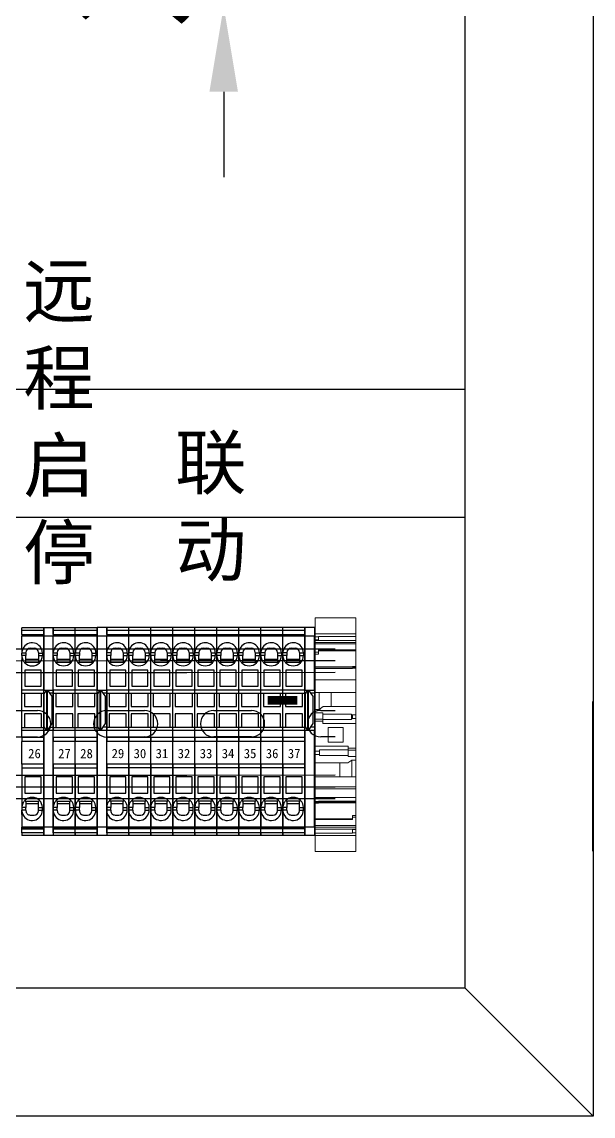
# Model space of a CAD drawing. Header units: millimetres. Extents: x -3630 to 1270, y -52213 to -49192.
# Drawn here: x -1377.3 to -1243.7, y -52045 to -51789.1 of the extents above; entities that cross this region are included whole.
import ezdxf

# ---------------------------------------------------------------- set-up
doc = ezdxf.new("R2010")
doc.units = ezdxf.units.MM
doc.layers.add('03-电路图形与符号及连接细实线', color=7, linetype='Continuous', lineweight=9)
doc.styles.add('HZ', font='')
doc.styles.get("Standard").update_dxf_attribs({"font": 'arial.ttf'})
doc.styles.get('HZ').set_extended_font_data('SimSun')
doc.dimstyles.new('30', dxfattribs={"dimtxt": 30, "dimasz": 20, "dimexe": 6, "dimexo": 0, "dimgap": 6, "dimtad": 1, "dimtoh": 1, "dimdec": 1, "dimzin": 9, "dimdsep": 46, "dimtxsty": 'HZ', "dimcen": 0, "dimclrd": 1, "dimclre": 1, "dimclrt": 1, "dimadec": 0, "dimazin": 0, "dimtfac": 1, "dimtdec": 1, "dimtmove": 0, "dimatfit": 3, "dimfxl": 1, "dimlwd": -1, "dimlwe": -1, "dimarcsym": 0})

# ---------------------------------------------------------------- blocks, each defined once
blk = doc.blocks.new('*D87')
at = {"color": 1, "transparency": 16777216}
for p, q in [((-1330.11, -51735.46), (-1330.11, -51715.46)), ((-1273.75, -51755.46), (-1336.11, -51755.46)), ((-1330.11, -51755.46), (-1330.11, -51785.46)), ((-1273.75, -51785.46), (-1336.11, -51785.46)), ((-1330.11, -51805.46), (-1330.11, -51825.46))]:
    blk.add_line(p, q, dxfattribs=at)
for points in [[(-1333.44, -51735.46), (-1326.77, -51735.46), (-1330.11, -51755.46)], [(-1333.44, -51805.46), (-1326.77, -51805.46), (-1330.11, -51785.46)]]:
    blk.add_solid(points, dxfattribs=at)
at = {"layer": 'Defpoints', "color": 0, "transparency": 16777216}
for p in [(-1273.75, -51755.46), (-1330.11, -51785.46), (-1273.75, -51785.46)]:
    blk.add_point(p, dxfattribs=at)
at = {"color": 1, "transparency": 16777216, "insert": (-1351.11, -51770.46), "char_height": 30, "attachment_point": 5, "rotation": 90, "style": 'HZ'}
blk.add_mtext('30', dxfattribs=at)
blk = doc.blocks.new('35mm导轨')
at = {"color": 7, "linetype": 'Continuous'}
for p, q in [((0, 0), (0, -34.03)), ((5.5, 0), (5.5, -34.28)), ((14.4, -5.4), (14.4, 0)), ((20.6, 0), (20.6, -5.4)), ((29.5, 0), (29.5, -34.28)), ((35, 0), (35, -34.53)), ((14.4, -30.4), (14.4, -21.6)), ((20.6, -21.6), (20.6, -30.4)), ((0, -40.03), (0, -75)), ((5.5, -40.28), (5.5, -75)), ((29.5, -40.28), (29.5, -75)), ((35, -40.53), (35, -75)), ((14.4, -55.4), (14.4, -46.6)), ((20.6, -46.6), (20.6, -55.4)), ((14.4, -75), (14.4, -71.6)), ((20.6, -71.6), (20.6, -75))]:
    blk.add_line(p, q, dxfattribs=at)
at = {"color": 2, "linetype": 'Continuous'}
for p, q in [((2.75, 0), (2.75, -34.4)), ((32.25, 0), (32.25, -34.15)), ((2.75, -40.4), (2.75, -75)), ((32.25, -40.15), (32.25, -75))]:
    blk.add_line(p, q, dxfattribs=at)
for p, q in [((0, -34.03), (0, -40.03)), ((5.5, -34.28), (5.5, -40.28)), ((29.5, -34.28), (29.5, -40.28)), ((35, -34.53), (35, -40.53))]:
    blk.add_line(p, q)
at = {"color": 2}
for p, q in [((2.75, -34.4), (2.75, -40.4)), ((32.25, -34.15), (32.25, -40.15))]:
    blk.add_line(p, q, dxfattribs=at)
at = {"color": 7, "linetype": 'Continuous'}
for centre, start, end in [((17.5, -5.4), 180, 0), ((17.5, -21.6), 0, 180), ((17.5, -30.4), 180, 0), ((17.5, -46.6), 0, 180), ((17.5, -55.4), 180, 0), ((17.5, -71.6), 0, 180)]:
    blk.add_arc(centre, 3.1, start, end, dxfattribs=at)
blk = doc.blocks.new('CLIPFIX_35-select__2', base_point=(-143.27, 65.5))
at = {"color": 7, "linetype": 'Continuous'}
for p, q in [((-143.27, 75), (-143.27, 65.5)), ((-139.54, 75), (-143.27, 75)), ((-138.98, 75), (-139.54, 75)), ((-139.54, 65.5), (-139.54, 75)), ((-138.98, 75), (-138.98, 66.3)), ((-138.98, 75), (-138.05, 75)), ((-138.05, 75), (-137.54, 75)), ((-138.05, 75), (-138.05, 65.5)), ((-137.54, 65.5), (-137.54, 75)), ((-137.54, 75), (-137.22, 75)), ((-137.22, 65.5), (-137.22, 75)), ((-137.22, 75), (-135.81, 75)), ((-135.81, 75), (-135.81, 66.3)), ((-135.6, 75), (-135.81, 75)), ((-135.6, 75), (-131.93, 75)), ((-135.6, 66.3), (-135.6, 75)), ((-131.74, 75), (-131.93, 75)), ((-131.93, 74.2), (-131.93, 75)), ((-131.88, 74.2), (-131.93, 74.2)), ((-131.88, 74.2), (-131.88, 65.5)), ((-131.74, 75), (-131.74, 65.5)), ((-131.74, 75), (-131.55, 75)), ((-131.55, 74.2), (-131.55, 75)), ((-131.55, 75), (-130.61, 75)), ((-131.47, 74.2), (-131.55, 74.2)), ((-131.47, 74.2), (-131.47, 65.5)), ((-128.59, 75), (-130.61, 75)), ((-128.59, 75), (-128.15, 75)), ((-128.15, 65.5), (-128.15, 75)), ((-125.82, 75), (-128.15, 75)), ((-125.82, 75), (-125.82, 65.5)), ((-125.82, 75), (-122.57, 75)), ((-122.57, 75), (-122.57, 67.36)), ((-122.57, 75), (-120.62, 75)), ((-120.62, 74), (-120.62, 75)), ((-120.62, 75), (-119.81, 75)), ((-119.81, 74), (-119.81, 75)), ((-119.81, 75), (-118.61, 75)), ((-118.61, 67.3), (-118.61, 75)), ((-112.82, 75), (-118.61, 75)), ((-112.82, 75), (-112.82, 73.2)), ((-112.82, 75), (-112.35, 75)), ((-112.35, 75), (-112.35, 73.2)), ((-110.87, 75), (-112.35, 75)), ((-110.87, 75), (-110.87, 73.2)), ((-110.87, 75), (-110.07, 75)), ((-110.07, 74.09), (-110.07, 75)), ((-106.12, 75), (-110.07, 75)), ((-106.12, 65.5), (-106.12, 75)), ((-103.12, 75), (-106.12, 75)), ((-103.12, 65.5), (-103.12, 75)), ((-103.12, 75), (-100.47, 75)), ((-100.47, 66.3), (-100.47, 75)), ((-100.2, 75), (-100.47, 75)), ((-100.07, 75), (-100.2, 75)), ((-100.2, 75), (-100.2, 65.5)), ((-100.07, 66.3), (-100.07, 75)), ((-97.11, 75), (-100.07, 75)), ((-96.69, 75), (-97.11, 75)), ((-97.11, 75), (-97.11, 74.2)), ((-96.69, 74.2), (-97.11, 74.2)), ((-96.69, 74.2), (-96.69, 75)), ((-94.73, 75), (-96.69, 75)), ((-96.34, 74.2), (-96.69, 74.2)), ((-96.34, 74.2), (-96.34, 65.5)), ((-96.14, 74.2), (-96.34, 74.2)), ((-96.14, 65.5), (-96.14, 74.2)), ((-94.73, 65.5), (-94.73, 75)), ((-94.4, 75), (-94.73, 75)), ((-94.4, 65.5), (-94.4, 75)), ((-93.9, 75), (-94.4, 75)), ((-93.9, 65.5), (-93.9, 75)), ((-93.81, 75), (-93.9, 75)), ((-93.81, 74.2), (-93.81, 75)), ((-93.04, 75), (-93.81, 75)), ((-93.04, 74.2), (-93.81, 74.2)), ((-93.04, 75), (-93.04, 74.2)), ((-93.04, 75), (-92.4, 75)), ((-93.04, 74.2), (-92.97, 74.2)), ((-92.97, 65.5), (-92.97, 74.2)), ((-92.4, 75), (-92.4, 65.5)), ((-88.67, 75), (-92.4, 75)), ((-88.67, 75), (-88.67, 65.5)), ((-120.62, 74), (-120.81, 74)), ((-120.81, 67.3), (-120.81, 74)), ((-120.62, 74), (-119.81, 74)), ((-119.51, 74), (-119.81, 74)), ((-119.51, 67.3), (-119.51, 74)), ((-114.25, 72), (-117.7, 72)), ((-117.7, 72), (-117.7, 68.5)), ((-114.25, 68.5), (-114.25, 72)), ((-113.33, 73.2), (-113.33, 65.5)), ((-113.33, 73.2), (-112.82, 73.2)), ((-112.82, 73.2), (-112.43, 73.2)), ((-112.43, 66.5), (-112.43, 73.2)), ((-112.35, 73.2), (-112.43, 73.2)), ((-111.14, 73.2), (-112.35, 73.2)), ((-111.14, 73.2), (-111.14, 66.5)), ((-111.14, 73.2), (-110.87, 73.2)), ((-106.12, 74.09), (-110.07, 74.09)), ((-110.07, 74.09), (-109.37, 73.14)), ((-109.37, 65.5), (-109.37, 73.14)), ((-122.57, 69.22), (-125.82, 69.22)), ((-109.37, 71.28), (-106.12, 71.28)), ((-121.88, 66.41), (-122.57, 67.36)), ((-120.81, 67.3), (-121.07, 67.3)), ((-121.07, 65.5), (-121.07, 67.3)), ((-120.81, 67.3), (-119.6, 67.3)), ((-119.6, 65.5), (-119.6, 67.3)), ((-119.6, 67.3), (-119.51, 67.3)), ((-119.12, 67.3), (-119.51, 67.3)), ((-119.12, 67.3), (-119.12, 65.5)), ((-118.61, 67.3), (-119.12, 67.3)), ((-117.7, 68.5), (-114.25, 68.5)), ((-139.54, 65.5), (-143.27, 65.5)), ((-138.9, 65.5), (-139.54, 65.5)), ((-138.9, 66.3), (-138.98, 66.3)), ((-138.9, 66.3), (-138.14, 66.3)), ((-138.9, 65.5), (-138.9, 66.3)), ((-138.9, 65.5), (-138.14, 65.5)), ((-138.14, 66.3), (-138.14, 65.5)), ((-138.14, 65.5), (-138.05, 65.5)), ((-138.05, 65.5), (-137.54, 65.5)), ((-137.22, 65.5), (-137.54, 65.5)), ((-135.26, 65.5), (-137.22, 65.5)), ((-135.81, 66.3), (-135.6, 66.3)), ((-135.6, 66.3), (-135.26, 66.3)), ((-135.26, 66.3), (-134.84, 66.3)), ((-135.26, 66.3), (-135.26, 65.5)), ((-135.26, 65.5), (-134.84, 65.5)), ((-134.84, 65.5), (-134.84, 66.3)), ((-134.84, 65.5), (-131.88, 65.5)), ((-131.88, 65.5), (-131.74, 65.5)), ((-131.74, 65.5), (-131.47, 65.5)), ((-130.61, 65.5), (-131.47, 65.5)), ((-130.61, 65.5), (-128.59, 65.5)), ((-128.59, 65.5), (-128.15, 65.5)), ((-128.15, 65.5), (-125.82, 65.5)), ((-121.88, 66.41), (-125.82, 66.41)), ((-121.88, 65.5), (-125.82, 65.5)), ((-121.88, 65.5), (-121.88, 66.41)), ((-121.07, 65.5), (-121.88, 65.5)), ((-121.07, 65.5), (-119.6, 65.5)), ((-119.12, 65.5), (-119.6, 65.5)), ((-119.12, 65.5), (-113.33, 65.5)), ((-113.33, 65.5), (-112.14, 65.5)), ((-112.43, 66.5), (-112.31, 66.5)), ((-112.14, 66.27), (-112.31, 66.5)), ((-112.31, 66.5), (-111.22, 66.5)), ((-112.14, 65.5), (-112.14, 66.27)), ((-112.14, 66.27), (-111.33, 66.27)), ((-112.14, 65.5), (-111.33, 65.5)), ((-111.22, 66.5), (-111.33, 66.27)), ((-111.33, 66.27), (-111.33, 65.5)), ((-111.33, 65.5), (-109.37, 65.5)), ((-111.22, 66.5), (-111.14, 66.5)), ((-109.37, 65.5), (-106.12, 65.5)), ((-103.12, 65.5), (-106.12, 65.5)), ((-103.12, 65.5), (-100.4, 65.5)), ((-100.47, 66.3), (-100.4, 66.3)), ((-100.4, 66.3), (-100.4, 65.5)), ((-100.4, 65.5), (-100.2, 65.5)), ((-100.2, 65.5), (-100.02, 65.5)), ((-100.07, 66.3), (-100.02, 66.3)), ((-100.02, 66.3), (-100.02, 65.5)), ((-100.02, 65.5), (-96.34, 65.5)), ((-96.34, 65.5), (-96.14, 65.5)), ((-96.14, 65.5), (-94.73, 65.5)), ((-94.73, 65.5), (-94.4, 65.5)), ((-94.4, 65.5), (-93.9, 65.5)), ((-93.9, 65.5), (-92.97, 65.5)), ((-92.97, 65.5), (-92.4, 65.5)), ((-92.4, 65.5), (-88.67, 65.5))]:
    blk.add_line(p, q, dxfattribs=at)
at = {"color": 2, "linetype": 'Continuous'}
for p, q in [((-130.61, 75), (-130.61, 65.5)), ((-128.59, 75), (-128.59, 65.5))]:
    blk.add_line(p, q, dxfattribs=at)
blk = doc.blocks.new('ST_2_5-select__2', base_point=(-161.48, 74.58))
at = {"color": 7, "linetype": 'Continuous'}
for p, q in [((-161.48, 79.73), (-161.48, 74.58)), ((-160.84, 79.73), (-161.48, 79.73)), ((-160.84, 79.73), (-160.84, 74.58)), ((-159.88, 79.73), (-160.84, 79.73)), ((-159.88, 74.58), (-159.88, 79.73)), ((-159.78, 79.73), (-159.88, 79.73)), ((-159.78, 79.73), (-159.78, 74.58)), ((-159.52, 79.73), (-159.78, 79.73)), ((-159.52, 79.73), (-159.52, 74.58)), ((-146.9, 79.73), (-159.52, 79.73)), ((-155.56, 79.38), (-154.96, 79.38)), ((-146.9, 79.73), (-146.9, 74.58)), ((-146.18, 79.73), (-146.9, 79.73)), ((-138.18, 79.73), (-146.18, 79.73)), ((-146.18, 79.16), (-146.18, 79.73)), ((-137.47, 79.73), (-138.18, 79.73)), ((-138.18, 79.16), (-138.18, 79.73)), ((-137.47, 79.73), (-137.47, 74.58)), ((-135.79, 79.73), (-137.47, 79.73)), ((-135.79, 79.73), (-135.79, 74.58)), ((-134.87, 79.73), (-135.79, 79.73)), ((-134.87, 79.73), (-134.87, 74.58)), ((-129.6, 79.73), (-134.87, 79.73)), ((-129.6, 79.73), (-129.6, 74.58)), ((-128.67, 79.73), (-129.6, 79.73)), ((-128.67, 79.73), (-128.67, 74.58)), ((-114.84, 79.73), (-128.67, 79.73)), ((-118.81, 79.38), (-119.41, 79.38)), ((-114.84, 79.73), (-114.84, 74.58)), ((-114.59, 79.73), (-114.84, 79.73)), ((-114.59, 79.73), (-114.59, 74.58)), ((-114.49, 79.73), (-114.59, 79.73)), ((-114.49, 74.58), (-114.49, 79.73)), ((-113.52, 79.73), (-114.49, 79.73)), ((-113.52, 79.73), (-113.52, 74.58)), ((-112.88, 79.73), (-113.52, 79.73)), ((-112.88, 79.73), (-112.88, 74.58)), ((-156.68, 76.53), (-156.68, 77.43)), ((-155.68, 78.43), (-155.56, 78.43)), ((-155.56, 78.43), (-154.96, 78.43)), ((-154.96, 78.43), (-154.03, 78.43)), ((-154.03, 78.43), (-154.03, 75.53)), ((-154.03, 78.43), (-153.41, 78.43)), ((-153.41, 78.43), (-153.41, 78.58)), ((-153.41, 75.53), (-153.41, 78.43)), ((-151.58, 79.08), (-151.58, 75.28)), ((-147.78, 79.08), (-151.58, 79.08)), ((-147.78, 75.28), (-147.78, 79.08)), ((-146.18, 75.16), (-146.18, 79.16)), ((-143.03, 79.16), (-146.18, 79.16)), ((-143.03, 75.16), (-143.03, 79.16)), ((-141.33, 79.16), (-141.33, 75.16)), ((-138.18, 79.16), (-141.33, 79.16)), ((-138.18, 75.16), (-138.18, 79.16)), ((-122.78, 79.08), (-126.58, 79.08)), ((-126.58, 79.08), (-126.58, 75.28)), ((-122.78, 75.28), (-122.78, 79.08)), ((-120.96, 78.43), (-120.96, 78.58)), ((-120.96, 75.53), (-120.96, 78.43)), ((-120.33, 78.43), (-120.96, 78.43)), ((-120.33, 78.43), (-120.33, 75.53)), ((-119.41, 78.43), (-120.33, 78.43)), ((-118.81, 78.43), (-119.41, 78.43)), ((-118.68, 78.43), (-118.81, 78.43)), ((-117.68, 76.53), (-117.68, 77.43)), ((-160.84, 74.58), (-161.48, 74.58)), ((-159.88, 74.58), (-160.84, 74.58)), ((-159.88, 74.58), (-159.78, 74.58)), ((-159.78, 74.58), (-159.52, 74.58)), ((-156.56, 74.58), (-159.52, 74.58)), ((-156.56, 74.58), (-156.56, 74.8)), ((-156.56, 74.58), (-155.56, 74.58)), ((-155.56, 75.53), (-155.68, 75.53)), ((-155.56, 75.53), (-154.96, 75.53)), ((-154.96, 74.58), (-155.56, 74.58)), ((-154.03, 75.53), (-154.96, 75.53)), ((-154.96, 74.58), (-153.96, 74.58)), ((-153.41, 75.53), (-154.03, 75.53)), ((-153.96, 74.58), (-153.96, 74.8)), ((-146.9, 74.58), (-153.96, 74.58)), ((-153.41, 75.38), (-153.41, 75.53)), ((-151.58, 75.28), (-147.78, 75.28)), ((-146.18, 74.58), (-146.9, 74.58)), ((-146.18, 74.58), (-146.18, 75.16)), ((-146.18, 75.16), (-143.03, 75.16)), ((-138.18, 74.58), (-146.18, 74.58)), ((-141.33, 75.16), (-138.18, 75.16)), ((-138.18, 74.58), (-138.18, 75.16)), ((-137.47, 74.58), (-138.18, 74.58)), ((-135.79, 74.58), (-137.47, 74.58)), ((-135.79, 74.58), (-134.87, 74.58)), ((-129.6, 74.58), (-134.87, 74.58)), ((-129.6, 74.58), (-128.67, 74.58)), ((-128.67, 74.58), (-120.41, 74.58)), ((-126.58, 75.28), (-122.78, 75.28)), ((-120.96, 75.38), (-120.96, 75.53)), ((-120.96, 75.53), (-120.33, 75.53)), ((-120.41, 74.58), (-120.41, 74.8)), ((-120.41, 74.58), (-119.41, 74.58)), ((-120.33, 75.53), (-119.41, 75.53)), ((-118.81, 75.53), (-119.41, 75.53)), ((-119.41, 74.58), (-118.81, 74.58)), ((-118.81, 75.53), (-118.68, 75.53)), ((-117.81, 74.58), (-118.81, 74.58)), ((-117.81, 74.58), (-117.81, 74.8)), ((-117.81, 74.58), (-114.84, 74.58)), ((-114.59, 74.58), (-114.84, 74.58)), ((-114.49, 74.58), (-114.59, 74.58)), ((-113.52, 74.58), (-114.49, 74.58)), ((-113.52, 74.58), (-112.88, 74.58))]:
    blk.add_line(p, q, dxfattribs=at)
at = {"color": 2, "linetype": 'Continuous'}
for p, q in [((-155.56, 78.43), (-155.56, 79.38)), ((-154.96, 78.43), (-154.96, 79.38)), ((-119.41, 78.43), (-119.41, 79.38)), ((-118.81, 78.43), (-118.81, 79.38)), ((-155.56, 75.53), (-155.56, 74.58)), ((-154.96, 75.53), (-154.96, 74.58)), ((-119.41, 75.53), (-119.41, 74.58)), ((-118.81, 75.53), (-118.81, 74.58))]:
    blk.add_line(p, q, dxfattribs=at)
at = {"color": 7, "linetype": 'Continuous'}
for centre, radius, start, end in [((-155.56, 76.98), 2.4, 90, 245.3757), ((-154.96, 76.98), 2.4, 45.3088, 90), ((-119.41, 76.98), 2.4, 90, 134.6912), ((-118.81, 76.98), 2.4, 294.6243, 90), ((-155.68, 77.43), 1, 90, 180), ((-154.96, 76.98), 2.4, 314.6912, 45.3088), ((-119.41, 76.98), 2.4, 134.6912, 225.3088), ((-118.68, 77.43), 1, 360, 90), ((-155.68, 76.53), 1, 180, 270), ((-155.56, 76.98), 2.4, 245.3757, 270), ((-154.96, 76.98), 2.4, 270, 294.6243), ((-154.96, 76.98), 2.4, 294.6243, 314.6912), ((-119.41, 76.98), 2.4, 225.3088, 245.3757), ((-119.41, 76.98), 2.4, 245.3757, 270), ((-118.81, 76.98), 2.4, 270, 294.6243), ((-118.68, 76.53), 1, 270, 360)]:
    blk.add_arc(centre, radius, start, end, dxfattribs=at)
for points in [[(-153.27, 78.69), (-153.31, 78.66), (-153.34, 78.63), (-153.37, 78.61), (-153.41, 78.58)], [(-121.1, 78.69), (-121.06, 78.66), (-121.03, 78.63), (-120.99, 78.61), (-120.96, 78.58)], [(-153.27, 75.27), (-153.31, 75.3), (-153.34, 75.33), (-153.37, 75.35), (-153.41, 75.38)], [(-121.1, 75.27), (-121.06, 75.3), (-121.03, 75.33), (-120.99, 75.35), (-120.96, 75.38)]]:
    blk.add_spline(points, degree=3, dxfattribs=at)
blk = doc.blocks.new('D-ST_2_5-Body__1_6c4d490ab84484bc33904e54066180d1')
at = {"color": 7, "linetype": 'Continuous', "lineweight": 25}
for p, q in [((-123.7, 81.48), (-121.74, 81.48)), ((-123.7, 81.48), (-123.7, 79.28)), ((-121.74, 81.48), (-121.74, 79.28)), ((-109.12, 81.48), (-121.74, 81.48)), ((-109.12, 81.48), (-108.4, 81.48)), ((-109.12, 80.13), (-109.12, 81.48)), ((-109.12, 79.88), (-109.12, 80.13)), ((-109.12, 79.28), (-109.12, 79.88)), ((-108.4, 81.48), (-108.4, 80.6)), ((-108.4, 81.48), (-100.4, 81.48)), ((-108.4, 79.47), (-108.4, 79.28)), ((-100.4, 81.48), (-99.68, 81.48)), ((-100.4, 81.48), (-100.4, 80.6)), ((-100.4, 79.47), (-100.4, 79.28)), ((-77.06, 81.48), (-99.68, 81.48)), ((-99.68, 81.48), (-99.68, 80.13)), ((-99.68, 80.13), (-99.68, 79.88)), ((-99.68, 79.88), (-99.68, 79.28)), ((-77.06, 81.48), (-75.1, 81.48)), ((-77.06, 81.48), (-77.06, 79.28)), ((-75.1, 81.48), (-75.1, 79.28)), ((-123.7, 79.28), (-121.74, 79.28)), ((-121.74, 79.28), (-109.12, 79.28)), ((-108.4, 79.28), (-109.12, 79.28)), ((-100.4, 79.28), (-108.4, 79.28)), ((-99.68, 79.28), (-100.4, 79.28)), ((-99.68, 79.28), (-77.06, 79.28)), ((-77.06, 79.28), (-75.1, 79.28))]:
    blk.add_line(p, q, dxfattribs=at)
blk = doc.blocks.new('D-ST_2_5-Bridge_element1__2_3414ebeb034d69ad0d8b25bb7844aa72')
at = {"color": 7, "linetype": 'Continuous', "lineweight": 25}
for p, q in [((-109.12, 80.13), (-107.53, 81.18)), ((-109.12, 79.88), (-109.12, 80.13)), ((-99.68, 80.13), (-109.12, 80.13)), ((-109.12, 79.88), (-109.02, 79.88)), ((-108.26, 79.38), (-109.02, 79.88)), ((-109.02, 79.88), (-99.78, 79.88)), ((-100.54, 79.38), (-108.26, 79.38)), ((-101.27, 81.18), (-107.53, 81.18)), ((-99.68, 80.13), (-101.27, 81.18)), ((-99.78, 79.88), (-100.54, 79.38)), ((-99.78, 79.88), (-99.68, 79.88)), ((-99.68, 80.13), (-99.68, 79.88))]:
    blk.add_line(p, q, dxfattribs=at)
blk = doc.blocks.new('D-ST_2_5-Select__3_dc4adc24e0a95d92e97723a7713c6beb')
for name in ['D-ST_2_5-Body__1_6c4d490ab84484bc33904e54066180d1', 'D-ST_2_5-Bridge_element1__2_3414ebeb034d69ad0d8b25bb7844aa72']:
    blk.add_blockref(name, (0, 0))

msp = doc.modelspace()

# ---------------------------------------------------------------- linework, layer by layer
for p, q in [((-1273.75, -51364.959), (-1273.75, -52014.959)), ((-1243.899, -51947.984), (-1243.899, -51982.984)), ((-1703.75, -52014.959), (-1273.75, -52014.959)), ((-1273.75, -52014.959), (-1243.75, -52044.959))]:
    msp.add_line(p, q)
at = {"color": 7}
for p, q in [((-1703.75, -51874.999), (-1273.75, -51874.999)), ((-1273.75, -51904.999), (-1703.75, -51904.999))]:
    msp.add_line(p, q, dxfattribs=at)
msp.add_lwpolyline([(-1703.75, -51334.959), (-1243.75, -51334.959), (-1243.75, -52044.959), (-1703.75, -52044.959)], close=True)
at = {"color": 2, "const_width": 2}
msp.add_lwpolyline([(-1319.833, -51947.741), (-1312.93, -51947.741)], dxfattribs=at)

# ---------------------------------------------------------------- block references
at = {"color": 1, "rotation": 270}
for p in [(-1377.282, -51930.771), (-1369.947, -51930.765), (-1364.797, -51930.765), (-1357.462, -51930.759), (-1352.312, -51930.759), (-1347.162, -51930.759), (-1342.012, -51930.759), (-1336.862, -51930.759), (-1331.712, -51930.759), (-1326.562, -51930.759), (-1321.412, -51930.759), (-1316.262, -51930.759)]:
    msp.add_blockref('ST_2_5-select__2', p, dxfattribs=at)
at = {"rotation": 270}
for p in [(-1451.422, -52054.465), (-1438.937, -52054.459), (-1390.387, -52054.459)]:
    msp.add_blockref('D-ST_2_5-Select__3_dc4adc24e0a95d92e97723a7713c6beb', p, dxfattribs=at)
at = {"color": 7, "rotation": 90.03069121160108}
msp.add_blockref('35mm导轨', (-1379.026, -51970.734), dxfattribs=at)
at = {"layer": '03-电路图形与符号及连接细实线', "color": 1, "rotation": 89.99999999999999}
msp.add_blockref('CLIPFIX_35-select__2', (-1299.206, -51983.099), dxfattribs=at)

# ---------------------------------------------------------------- texts
at = {"color": 2, "char_height": 12.25, "attachment_point": 1}
for s, insert in [('{\\fSimSun|b0|i0|c134|p2;远程启停}', (-1376.97, -51845.825)), ('{\\fSimSun|b0|i0|c134|p2;联动}', (-1341.488, -51885.976))]:
    msp.add_mtext_dynamic_manual_height_columns(s, width=18.09269, gutter_width=17.5, heights=[0], dxfattribs=dict(at, insert=insert))
at = {"color": 1, "char_height": 2.17315, "attachment_point": 1}
for s, insert in [('{\\fSimSun|b0|i0|c134|p2;26}', (-1375.813, -51959.101)), ('{\\fSimSun|b0|i0|c134|p2;27}', (-1368.799, -51959.101)), ('{\\fSimSun|b0|i0|c134|p2;28}', (-1363.649, -51959.101)), ('{\\fSimSun|b0|i0|c134|p2;29}', (-1356.314, -51959.095)), ('{\\fSimSun|b0|i0|c134|p2;30}', (-1351.164, -51959.095)), ('{\\fSimSun|b0|i0|c134|p2;31}', (-1346.014, -51959.095)), ('{\\fSimSun|b0|i0|c134|p2;32}', (-1340.864, -51959.095)), ('{\\fSimSun|b0|i0|c134|p2;33}', (-1335.714, -51959.095)), ('{\\fSimSun|b0|i0|c134|p2;34}', (-1330.564, -51959.095)), ('{\\fSimSun|b0|i0|c134|p2;35}', (-1325.414, -51959.095)), ('{\\fSimSun|b0|i0|c134|p2;36}', (-1320.264, -51959.095)), ('{\\fSimSun|b0|i0|c134|p2;37}', (-1315.114, -51959.095))]:
    msp.add_mtext_dynamic_manual_height_columns(s, width=6.09696, gutter_width=17.5, heights=[0], dxfattribs=dict(at, insert=insert))

# ---------------------------------------------------------------- dimensions: what is measured, and where the dimension line sits
dim = msp.add_linear_dim(base=(-1330.106, -51785.465), p1=(-1273.75, -51755.465), p2=(-1273.75, -51785.465), angle=90, dimstyle='30')
dim.commit()
dim.dimension.update_dxf_attribs({"geometry": '*D87', "text_midpoint": (-1330.106, -51770.465), "dimtype": 160})

doc.saveas('drawing.dxf')
